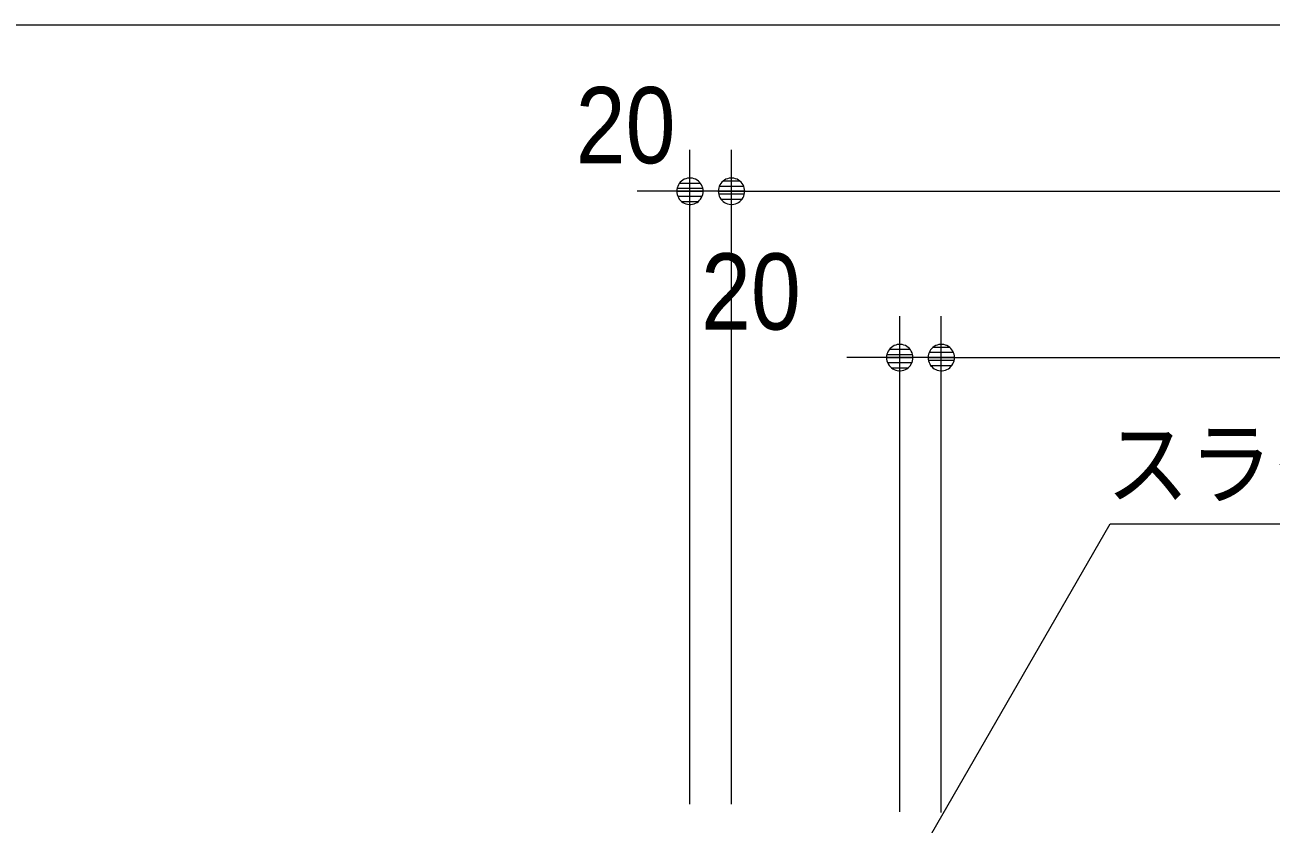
# Model space of a CAD drawing. Units: millimetres, scale not verified. Extents: x -6062 to 6062, y -3045 to 3045.
# Drawn here: x -2505 to -1905, y 406 to 790 of the extents above; entities that cross this region are included whole.
import ezdxf
from ezdxf.enums import TextEntityAlignment as Align

# ---------------------------------------------------------------- set-up
doc = ezdxf.new("R2010")
doc.units = ezdxf.units.MM
doc.header["$LTSCALE"] = 20
for name, color, linetype, lineweight in [('0-0_2寸法-1', 7, 'Continuous', 9), ('0-1_0', 7, 'Continuous', 9), ('0-2_2寸法-3', 7, 'Continuous', 9), ('0-5_2寸法-2', 7, 'Continuous', 9)]:
    doc.layers.add(name, color=color, linetype=linetype, lineweight=lineweight)
doc.styles.add('ＭＳ ゴシック', font='')
doc.styles.add('ＭＳ Ｐゴシック', font='')
doc.styles.get('ＭＳ ゴシック').set_extended_font_data('MS Gothic')
doc.styles.get('ＭＳ Ｐゴシック').set_extended_font_data('MS PGothic')

# ---------------------------------------------------------------- blocks, each defined once
blk = doc.blocks.new('_Dot')
at = {"layer": '0-1_0'}
for p, q in [((-10, 0), (-20, 0)), ((9.78, 2), (-9.78, 2)), ((7.99, 6), (-7.99, 6)), ((9.16, -3.98), (-9.16, -3.98)), ((6, -7.98), (-6, -7.98))]:
    blk.add_line(p, q, dxfattribs=at)
for points in [[(10, 0), (9.92, 1.25), (9.69, 2.49), (9.3, 3.68), (8.76, 4.82), (8.09, 5.88), (7.29, 6.85), (6.37, 7.71), (5.36, 8.44), (4.26, 9.05), (3.09, 9.51), (1.87, 9.82), (0.63, 9.98), (-0.63, 9.98), (-1.87, 9.82), (-3.09, 9.51), (-4.26, 9.05), (-5.36, 8.44), (-6.37, 7.71), (-7.29, 6.85), (-8.09, 5.88), (-8.76, 4.82), (-9.3, 3.68), (-9.69, 2.49), (-9.92, 1.25), (-10, 0), (0, 0)], [(-10, 0), (-9.92, -1.25), (-9.69, -2.49), (-9.3, -3.68), (-8.76, -4.82), (-8.09, -5.88), (-7.29, -6.85), (-6.37, -7.71), (-5.36, -8.44), (-4.26, -9.05), (-3.09, -9.51), (-1.87, -9.82), (-0.63, -9.98), (0.63, -9.98), (1.87, -9.82), (3.09, -9.51), (4.26, -9.05), (5.36, -8.44), (6.37, -7.71), (7.29, -6.85), (8.09, -5.88), (8.76, -4.82), (9.3, -3.68), (9.69, -2.49), (9.92, -1.25), (10, 0), (0, 0)]]:
    blk.add_lwpolyline(points, close=True, dxfattribs=at)

msp = doc.modelspace()

# ---------------------------------------------------------------- linework, layer by layer
at = {"layer": '0-0_2寸法-1'}
for p, q in [((-5574.79, 790), (-841.21, 790)), ((-2164.5, 415.25), (-2164.5, 730)), ((-2151.79, 710), (-848.21, 710)), ((-2063.5, 411.27), (-2063.5, 650)), ((-2050.79, 630), (-848.21, 630))]:
    msp.add_line(p, q, dxfattribs=at)
at = {"layer": '0-2_2寸法-3'}
msp.add_lwpolyline([(-2073.5, 391.8), (-1982.17, 550), (-1365.38, 550)], dxfattribs=at)
at = {"layer": '0-5_2寸法-2'}
for p, q in [((-2184.5, 415.25), (-2184.5, 730)), ((-2164.5, 415.25), (-2164.5, 730)), ((-2197.21, 710), (-2209.92, 710)), ((-2164.5, 710), (-2184.5, 710)), ((-2151.79, 710), (-2139.08, 710)), ((-2083.5, 411.47), (-2083.5, 650)), ((-2063.5, 411.27), (-2063.5, 650)), ((-2096.21, 630), (-2108.92, 630)), ((-2063.5, 630), (-2083.5, 630)), ((-2050.79, 630), (-2038.08, 630))]:
    msp.add_line(p, q, dxfattribs=at)

# ---------------------------------------------------------------- block references
at = {"layer": '0-0_2寸法-1', "xscale": 0.6356201, "yscale": 0.6356201, "rotation": 180}
for p in [(-2164.5, 710), (-2063.5, 630)]:
    msp.add_blockref('_Dot', p, dxfattribs=at)
at = {"layer": '0-5_2寸法-2', "xscale": 0.6356201, "yscale": 0.6356201}
for p in [(-2184.5, 710), (-2083.5, 630)]:
    msp.add_blockref('_Dot', p, dxfattribs=at)
at = {"layer": '0-5_2寸法-2', "xscale": 0.6356201, "yscale": 0.6356201, "rotation": 180}
for p in [(-2164.5, 710), (-2063.5, 630)]:
    msp.add_blockref('_Dot', p, dxfattribs=at)

# ---------------------------------------------------------------- texts
at = {"layer": '0-2_2寸法-3', "style": 'ＭＳ ゴシック', "width": 0.9}
msp.add_text('スライド式ストッパー取付位置', height=32.55, dxfattribs=at).set_placement((-1984.09, 552.97), align=Align.BOTTOM_LEFT)
at = {"layer": '0-5_2寸法-2', "style": 'ＭＳ Ｐゴシック', "width": 0.9}
for p in [(-2239.48, 712.48), (-2179.14, 632.48)]:
    msp.add_text('20', height=36.66, dxfattribs=at).set_placement(p, align=Align.BOTTOM_LEFT)

doc.saveas('drawing.dxf')
